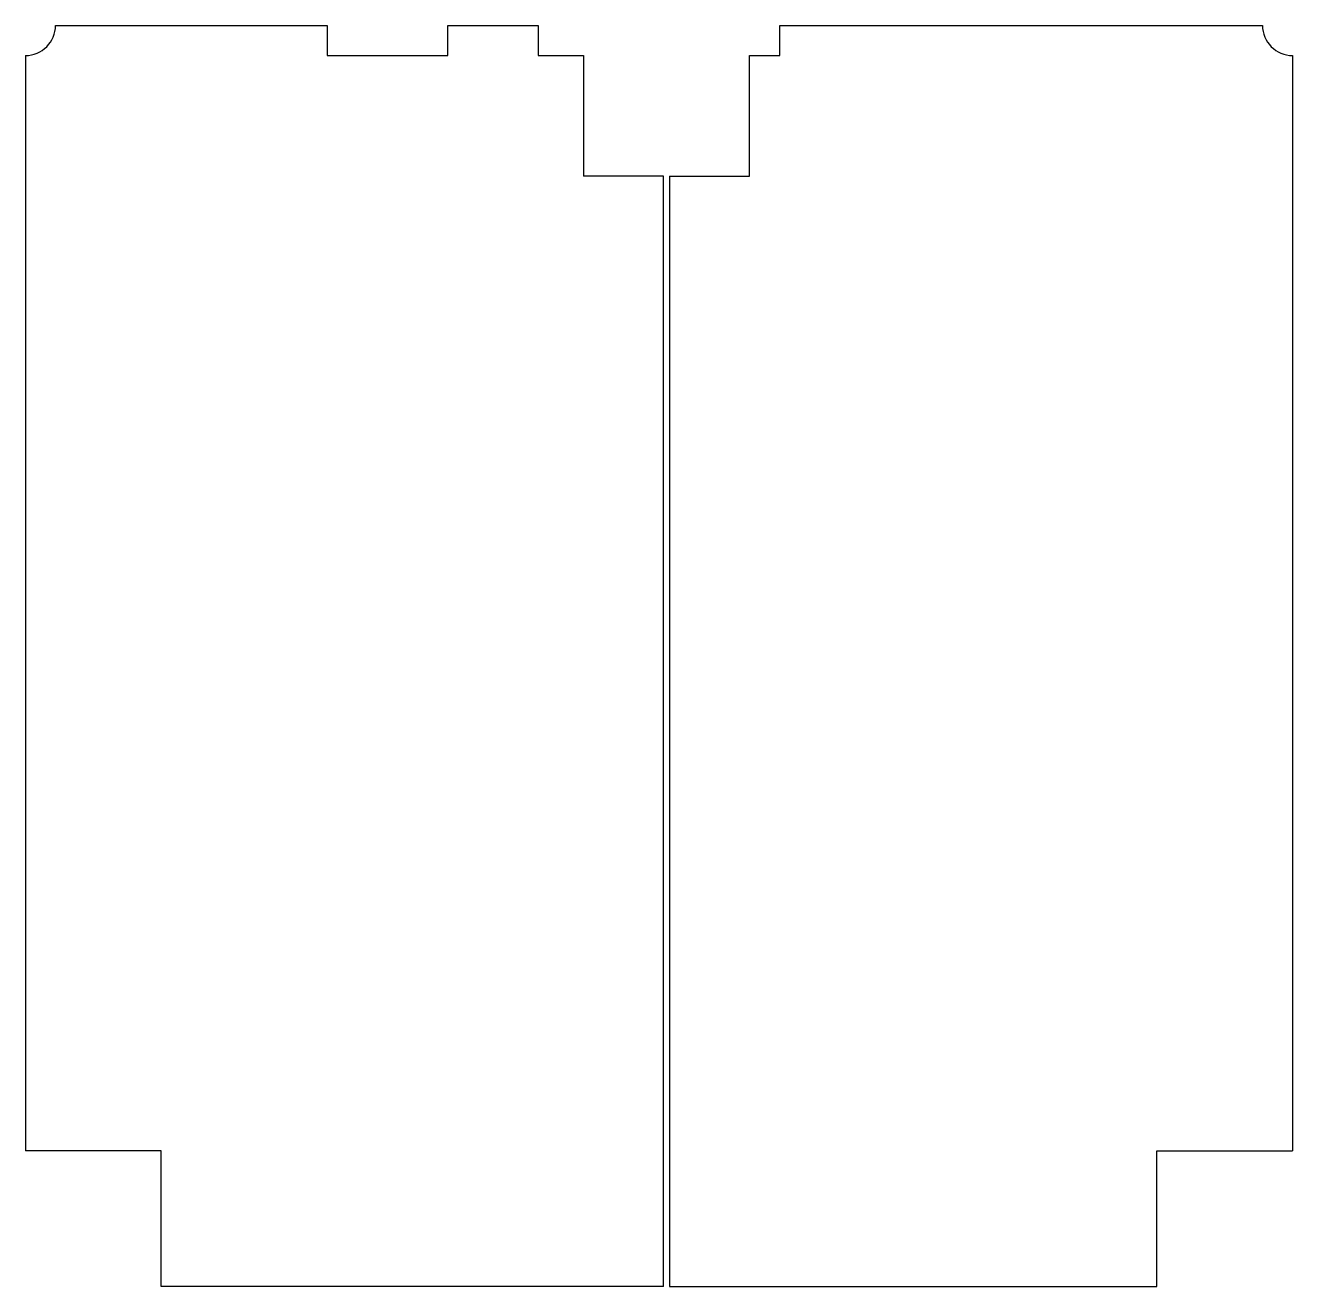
# Model space of a CAD drawing. Header units: millimetres. Extents: x 137 to 557, y -254 to 164.
import ezdxf

# ---------------------------------------------------------------- set-up
doc = ezdxf.new("R2010")
doc.units = ezdxf.units.MM
doc.layers.add('Sketch', color=7, linetype='CONTINUOUS')

msp = doc.modelspace()

# ---------------------------------------------------------------- linework, layer by layer
at = {"layer": 'Sketch'}
for p, q in [((146.71, 163.93), (236.71, 163.93)), ((236.71, 163.93), (236.71, 153.93)), ((276.71, 153.93), (276.71, 163.93)), ((276.71, 163.93), (306.71, 163.93)), ((306.71, 163.93), (306.71, 153.93)), ((386.71, 153.93), (386.71, 163.93)), ((386.71, 163.93), (546.71, 163.93)), ((136.71, 153.93), (136.71, -209.07)), ((236.71, 153.93), (276.71, 153.93)), ((306.71, 153.93), (321.71, 153.93)), ((321.71, 153.93), (321.71, 113.93)), ((376.71, 113.93), (376.71, 153.93)), ((376.71, 153.93), (386.71, 153.93)), ((556.71, 153.93), (556.71, -209.07)), ((348.21, 113.93), (321.71, 113.93)), ((348.21, -254.07), (348.21, 113.93)), ((350.21, 113.93), (376.71, 113.93)), ((350.21, 113.93), (350.21, -254.07)), ((181.71, -209.07), (136.71, -209.07)), ((181.71, -254.07), (181.71, -209.07)), ((511.71, -209.07), (556.71, -209.07)), ((511.71, -254.07), (511.71, -209.07)), ((348.21, -254.07), (181.71, -254.07)), ((350.21, -254.07), (511.71, -254.07))]:
    msp.add_line(p, q, dxfattribs=at)
for centre, start, end in [((136.71, 163.93), -90, 0), ((556.71, 163.93), 180, -90)]:
    msp.add_arc(centre, 10, start, end, dxfattribs=at)

doc.saveas('drawing.dxf')
